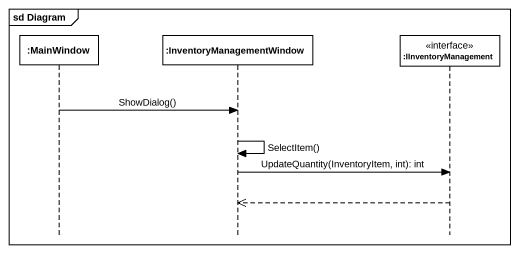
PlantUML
@startuml
mainframe sd Diagram
hide footbox
participant ":MainWindow" as MainWindow
participant ":InventoryManagementWindow" as InventoryManagementWindow
participant ":IInventoryManagement" as IInventoryManagement <<interface>>

MainWindow -> InventoryManagementWindow : ShowDialog()
InventoryManagementWindow -> InventoryManagementWindow : SelectItem()
InventoryManagementWindow -> IInventoryManagement : UpdateQuantity(InventoryItem, int): int
IInventoryManagement -->> InventoryManagementWindow
@enduml
